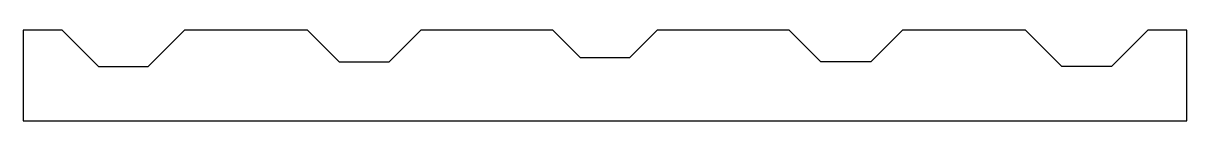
# Model space of a CAD drawing. Header units: millimetres. Extents: x 0 to 1285, y 0 to 100.
import ezdxf

# ---------------------------------------------------------------- set-up
doc = ezdxf.new("R2010")
doc.units = ezdxf.units.MM

msp = doc.modelspace()

# ---------------------------------------------------------------- linework, layer by layer
at = {"color": 7, "linetype": 'Continuous', "lineweight": 25}
for p, q in [((43, 100), (0, 100)), ((0, 100), (0, 0)), ((43, 100), (83, 60)), ((138, 60), (178, 100)), ((314, 100), (178, 100)), ((314, 100), (349, 65)), ((404, 65), (439, 100)), ((585, 100), (439, 100)), ((585, 100), (615, 70)), ((670, 70), (700, 100)), ((846, 100), (700, 100)), ((881, 65), (846, 100)), ((971, 100), (936, 65)), ((1107, 100), (971, 100)), ((1147, 60), (1107, 100)), ((1242, 100), (1202, 60)), ((1285, 100), (1242, 100)), ((1285, 0), (1285, 100)), ((349, 65), (404, 65)), ((615, 70), (670, 70)), ((936, 65), (881, 65)), ((83, 60), (138, 60)), ((1202, 60), (1147, 60)), ((0, 0), (1285, 0))]:
    msp.add_line(p, q, dxfattribs=at)

doc.saveas('drawing.dxf')
